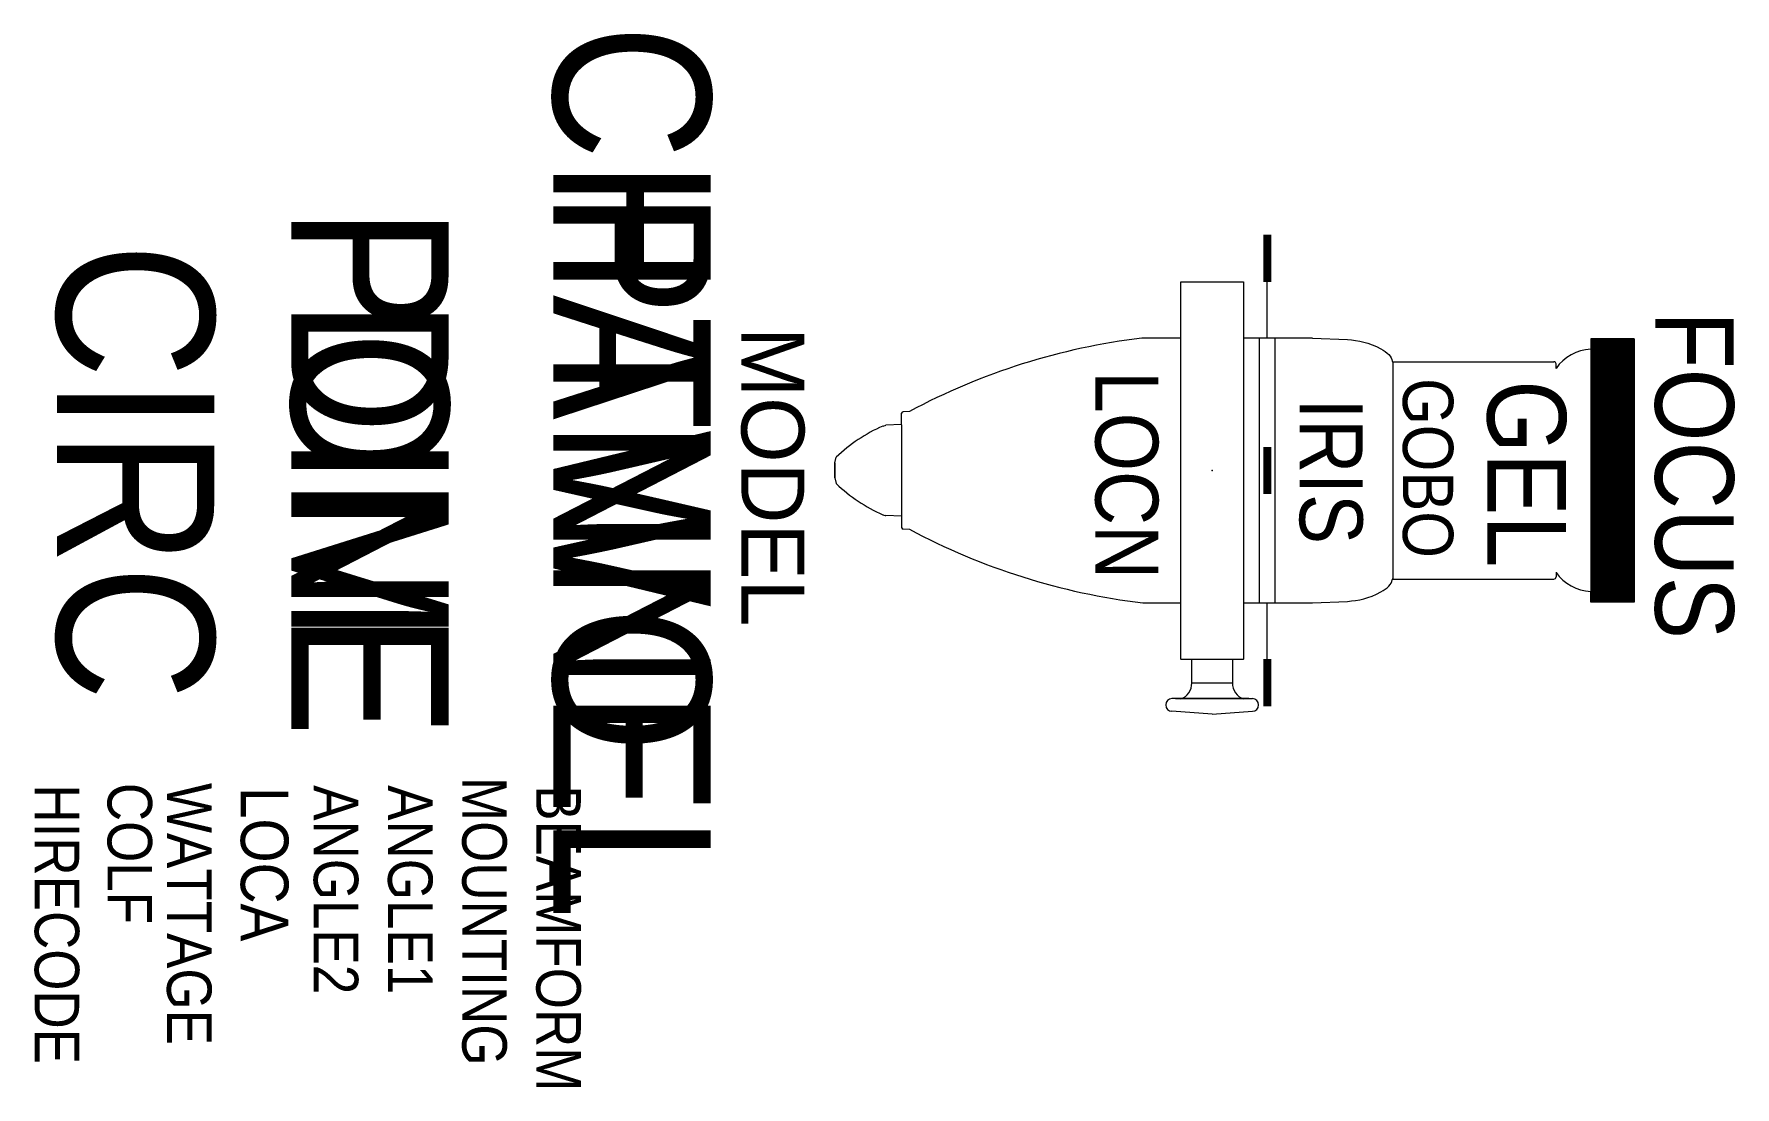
# Model space of a CAD drawing. Extents: x -1262 to -181, y -3062 to -2393.
import ezdxf
from ezdxf.enums import TextEntityAlignment as Align

# ---------------------------------------------------------------- set-up
doc = ezdxf.new("R2010")
doc.units = 0
doc.header["$MEASUREMENT"] = 0
doc.layers.get('0').update_dxf_attribs({"linetype": 'CONTINUOUS'})
for name, color, linetype in [('CHANNEL', 3, 'CONTINUOUS'), ('CIRC', 6, 'CONTINUOUS'), ('DIMMER', 4, 'CONTINUOUS'), ('FOCUS', 2, 'CONTINUOUS'), ('GEL', 1, 'CONTINUOUS'), ('LANTERNS', 4, 'CONTINUOUS'), ('LOCATION', 7, 'CONTINUOUS'), ('MODEL', 6, 'CONTINUOUS'), ('PATCH', 5, 'CONTINUOUS'), ('PATCH2', 5, 'CONTINUOUS')]:
    doc.layers.add(name, color=color, linetype=linetype)

msp = doc.modelspace()

# ---------------------------------------------------------------- linework, layer by layer
for p, q in [((-533.1, -2550.1), (-493.2, -2550.1)), ((-533.1, -2790.1), (-533.1, -2550.2)), ((-493.1, -2790.1), (-493.1, -2550.2)), ((-478.1, -2586), (-478.1, -2550.2)), ((-533.1, -2585.9), (-557.8, -2585.9)), ((-449.3, -2585.9), (-493.1, -2585.9)), ((-483.1, -2754.3), (-483.1, -2586)), ((-473.1, -2754.3), (-473.1, -2586)), ((-449.3, -2585.9), (-427.1, -2586.8)), ((-244.9, -2586.3), (-272.5, -2586.3)), ((-272.5, -2586.3), (-272.5, -2593.1)), ((-272.5, -2593.1), (-272.5, -2747)), ((-244.9, -2586.3), (-244.9, -2753.7)), ((-398.3, -2600.9), (-296, -2600.9)), ((-398.3, -2601), (-398.3, -2739.2)), ((-294.5, -2605.2), (-294.5, -2602.3)), ((-710.6, -2640.8), (-710.6, -2633.7)), ((-705.6, -2632.6), (-709.6, -2632.7)), ((-710.6, -2640.8), (-720.6, -2641.3)), ((-710.6, -2641), (-710.6, -2699.3)), ((-753.1, -2665.2), (-752.1, -2661.6)), ((-753.1, -2665.2), (-753.1, -2674.7)), ((-753.1, -2674.8), (-753.1, -2665.3)), ((-753.1, -2674.8), (-752.1, -2678.4)), ((-710.6, -2699.2), (-720.6, -2698.7)), ((-710.6, -2699.2), (-710.6, -2706.3)), ((-705.6, -2707.5), (-709.6, -2707.3)), ((-294.5, -2734.8), (-294.5, -2737.7)), ((-398.3, -2739.1), (-296, -2739.1)), ((-557.2, -2754.2), (-533.1, -2754.2)), ((-493.1, -2754.2), (-449.3, -2754.1)), ((-478.1, -2790.1), (-478.1, -2754.3)), ((-449.3, -2754.1), (-427.1, -2753.3)), ((-272.5, -2753.7), (-272.5, -2746.9)), ((-244.9, -2753.7), (-272.5, -2753.7)), ((-533.1, -2790.1), (-493.2, -2790.1)), ((-526.1, -2805.1), (-526.1, -2790.1)), ((-500.1, -2805.1), (-500.1, -2790.1)), ((-526.1, -2805.1), (-500.1, -2805.1)), ((-489.9, -2815.1), (-538.7, -2815.1)), ((-536.4, -2815.1), (-487.6, -2815.1)), ((-513.1, -2824.9), (-538.7, -2823.1)), ((-513.1, -2824.9), (-487.6, -2823.1))]:
    msp.add_line(p, q)
for points, const_width in [([(-478.1, -2550.2), (-478.1, -2520.1)], 5), ([(-258.7, -2586.3), (-258.7, -2753.7)], 27.5), ([(-478.1, -2655.1), (-478.1, -2685.1)], 5), ([(-478.1, -2789.9), (-478.1, -2820)], 5)]:
    msp.add_lwpolyline(points, dxfattribs=dict(const_width=const_width))
for points in [[(-722.4, -2641.8), (-721.9, -2641.6), (-721.1, -2641.4), (-720.6, -2641.3)], [(-722.4, -2698.2), (-721.9, -2698.4), (-721.1, -2698.6), (-720.6, -2698.7)]]:
    msp.add_lwpolyline(points)
for centre, radius, start, end in [((-533.1, -2550.2), 0.0592, 90, 180), ((-493.2, -2550.2), 0.0592, 0, 90), ((-507, -3003.9), 421.1, 96.9281, 118.1344), ((-271, -2621.8), 28.8, 92.8401, 144.6636), ((-398.3, -2600.4), 0.501, 189.6904, 270), ((-296, -2602.4), 1.5, 2, 90), ((-709.6, -2633.7), 1, 92, 180), ((-680.6, -2736.8), 103.8, 113.8161, 133.5634), ((-513.2, -2670.1), 0.0592, 270, 0), ((-513.2, -2670.1), 0.0592, 270, 0), ((-680.6, -2603.2), 103.8, 226.4366, 246.1839), ((-709.6, -2706.3), 1, 180, 268), ((-507, -2336.1), 421.1, 241.8656, 263.1564), ((-271, -2718.2), 28.8, 215.3364, 267.1599), ((-398.3, -2739.6), 0.501, 90, 170.3096), ((-296, -2737.6), 1.5, 270, 358), ((-533.1, -2790.1), 0.0592, 180, 270), ((-493.2, -2790.1), 0.0592, 270, 0), ((-536.3, -2805.5), 10.2, 288.0473, 1.9687), ((-490.2, -2805.6), 9.99, 177.3184, 252.6657), ((-538.7, -2819.1), 4, 90, 270), ((-487.6, -2819.1), 4, 270, 90), ((-513.1, -2824.8), 0.0592, 266.0283, 273.9717)]:
    msp.add_arc(centre, radius, start, end)
for points in [[(-427.1, -2586.8), (-420.3, -2587.6), (-410.1, -2588.7), (-398.6, -2597.8), (-398.7, -2600.5), (-398.7, -2600.5)], [(-427.1, -2753.3), (-420.3, -2752.5), (-410.1, -2751.3), (-398.6, -2742.2), (-398.7, -2739.6), (-398.7, -2739.6)]]:
    msp.add_open_spline(points, degree=3, knots=[0, 0, 0, 0, 0.4352677, 0.6401018, 0.6401061, 0.6401061, 0.6401061, 0.6401061])
msp.add_point((-513.2, -2670.1))

# ---------------------------------------------------------------- texts
at = {"layer": 'CHANNEL', "width": 0.89}
msp.add_attdef('CHANNEL', text='', height=100, rotation=270, dxfattribs=at).set_placement((-932, -2670.9), align=Align.CENTER)
at = {"layer": 'CIRC', "width": 0.89}
msp.add_attdef('CIRC', text='', height=100, rotation=270, dxfattribs=at).set_placement((-1247.6, -2670.9), align=Align.CENTER)
at = {"layer": 'DIMMER', "width": 0.89}
msp.add_attdef('DIM', text='', height=100, rotation=270, dxfattribs=at).set_placement((-1098.6, -2670.1), align=Align.CENTER)
at = {"layer": 'FOCUS', "color": 30, "width": 0.89}
msp.add_attdef('FOCUS', text='', height=50, rotation=270, dxfattribs=at).set_placement((-231.5, -2673.1), align=Align.CENTER)
at = {"layer": 'GEL', "width": 0.89}
for tag, height, p in [('GOBO', 32, (-391.9, -2668.5)), ('GEL', 50, (-338.2, -2672.2))]:
    msp.add_attdef(tag, text='', height=height, rotation=270, dxfattribs=at).set_placement(p, align=Align.CENTER)
at = {"layer": 'LANTERNS', "color": 30, "width": 0.89}
msp.add_attdef('IRIS', text='', height=40, rotation=270, dxfattribs=at).set_placement((-437.5, -2670.5), align=Align.MIDDLE)
at = {"layer": 'LANTERNS', "color": 0, "width": 0.89, "flags": 1}
for tag, p, s, height in [('HIRECODE', (-1261.7, -2869.6), '', 28.3), ('COLF', (-1215.4, -2868.6), 'N', 28.3), ('WATTAGE', (-1177.6, -2868.7, 0), '600', 28.3), ('LOCA', (-1130.7, -2871.2), '', 30.3), ('ANGLE2', (-1084.3, -2870.1), '50', 28.3), ('ANGLE1', (-1037.1, -2870.1), '50', 28.3), ('MOUNTING', (-989.9, -2864.9), 'STANDARD HOOK CLAMP', 28.305), ('BEAMFORM', (-942.8, -2870.1), 'C', 28.3)]:
    msp.add_attdef(tag, p, s, height=height, rotation=270, dxfattribs=at)
at = {"layer": 'LOCATION', "width": 0.89}
msp.add_attdef('LOCN', text='', height=40, rotation=270, dxfattribs=at).set_placement((-587.4, -2673), align=Align.CENTER)
at = {"layer": 'MODEL'}
msp.add_attdef('MODEL', text='SL 50', height=40, rotation=270, dxfattribs=at).set_placement((-812.4, -2674), align=Align.CENTER)
at = {"layer": 'PATCH', "width": 0.89}
msp.add_attdef('PONE', text='', height=100, rotation=270, dxfattribs=at).set_placement((-1098.6, -2670.9), align=Align.CENTER)
at = {"layer": 'PATCH2', "width": 0.89}
msp.add_attdef('PTWO', text='', height=100, rotation=270, dxfattribs=at).set_placement((-932, -2670.9), align=Align.CENTER)

doc.saveas('drawing.dxf')
